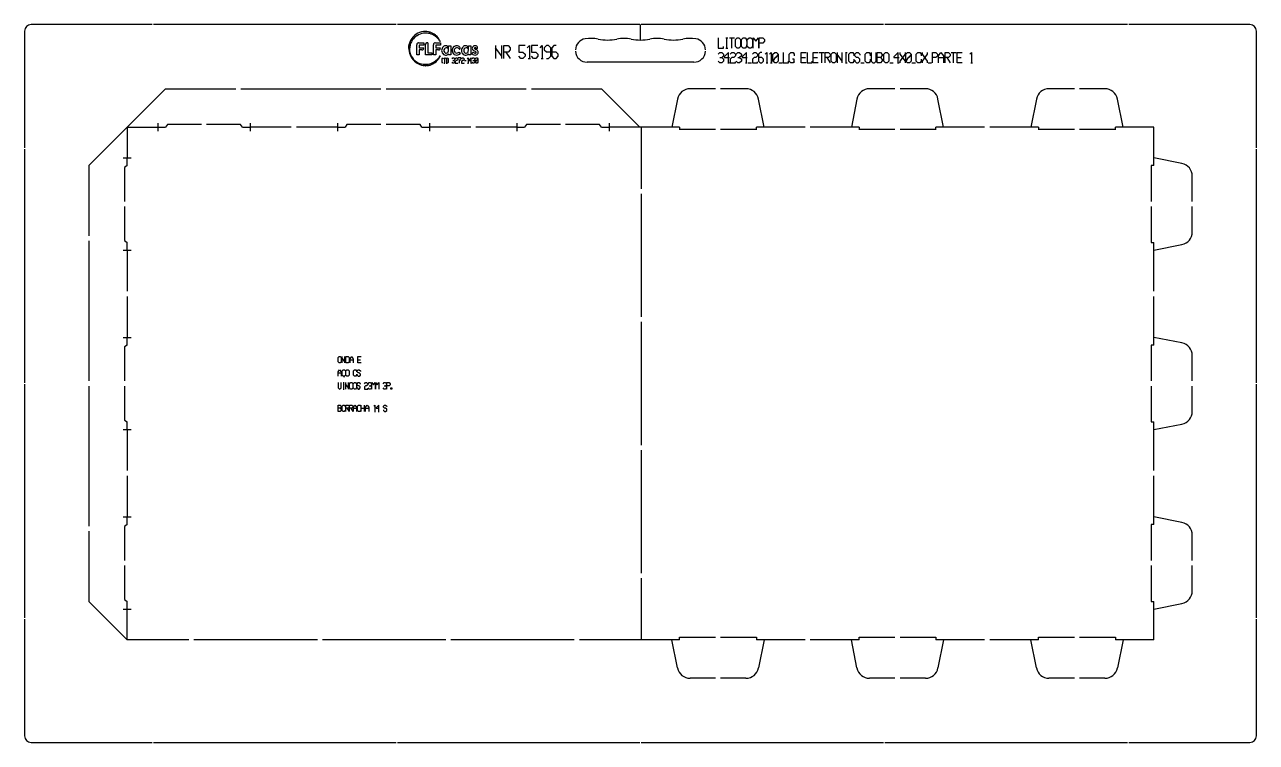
# Model space of a CAD drawing. Extents: x 0 to 2355, y 0 to 2140.
# Drawn here: x 1394 to 2355, y 1580 to 2140 of the extents above; entities that cross this region are included whole.
import ezdxf

# ---------------------------------------------------------------- set-up
doc = ezdxf.new("R2010")
doc.units = 0
doc.layers.add('FACA_PONTES', color=4, linetype='CONTINUOUS')

msp = doc.modelspace()

# ---------------------------------------------------------------- linework, layer by layer
at = {"layer": 'faca_Pontes', "color": 16, "linetype": 'CONTINUOUS', "true_color": 0x800000}
for p, q in [((1393.71, 2134.67), (1393.71, 2043.5)), ((1493.31, 2139.67), (1398.71, 2139.67)), ((1683.51, 2139.67), (1494.31, 2139.67)), ((1873.71, 2139.67), (1684.51, 2139.67)), ((2063.91, 2139.67), (1874.71, 2139.67)), ((2254.11, 2139.67), (2064.91, 2139.67)), ((2349.71, 2139.67), (2255.11, 2139.67)), ((2354.71, 2043.5), (2354.71, 2134.67)), ((1915.83, 2110.36), (1832.59, 2110.36)), ((1393.71, 2042.5), (1393.71, 1860.17)), ((2354.71, 1860.17), (2354.71, 2042.5)), ((1393.71, 1859.17), (1393.71, 1676.83)), ((2354.71, 1676.83), (2354.71, 1859.17)), ((1393.71, 1675.83), (1393.71, 1584.67)), ((2354.71, 1584.67), (2354.71, 1675.83)), ((1398.71, 1579.67), (1493.31, 1579.67)), ((1494.31, 1579.67), (1683.51, 1579.67)), ((1684.51, 1579.67), (1873.71, 1579.67)), ((1874.71, 1579.67), (2063.91, 1579.67)), ((2064.91, 1579.67), (2254.11, 1579.67)), ((2255.11, 1579.67), (2349.71, 1579.67))]:
    msp.add_line(p, q, dxfattribs=at)
at = {"layer": 'faca_Pontes', "color": 8, "linetype": 'CONTINUOUS', "true_color": 0x7f7f7f}
msp.add_line((1874.21, 2127.67), (1874.21, 2139.67), dxfattribs=at)
at = {"layer": 'faca_Pontes', "color": 4, "linetype": 'CONTINUOUS', "true_color": 0x00ffff}
for p, q in [((1693.64, 2124.03), (1693.71, 2124.31)), ((1699.62, 2116.03), (1699.62, 2123.9)), ((1701.11, 2125.49), (1705.06, 2125.49)), ((1705.06, 2125.49), (1705.06, 2123.72)), ((1706.4, 2116.03), (1706.4, 2124.07)), ((1708.18, 2125.49), (1708.18, 2117.75)), ((1712.64, 2116.03), (1712.64, 2123.9)), ((1714.14, 2125.49), (1718.08, 2125.49)), ((1717.88, 2126.41), (1717.48, 2127.06)), ((1717.69, 2127.18), (1718, 2126.47)), ((1718, 2126.47), (1717.88, 2126.41)), ((1718.08, 2125.49), (1718.08, 2123.72)), ((1934.89, 2129.34), (1934.89, 2121.34)), ((1940.89, 2129.34), (1942.23, 2129.34)), ((1941.56, 2121.34), (1941.56, 2129.34)), ((1943.56, 2129.34), (1947.55, 2129.34)), ((1945.56, 2121.34), (1945.56, 2129.34)), ((1948.22, 2128), (1949.56, 2129.34)), ((1948.22, 2122.67), (1948.22, 2128)), ((1949.56, 2129.34), (1950.89, 2129.34)), ((1950.89, 2129.34), (1952.22, 2128)), ((1952.22, 2128), (1952.22, 2122.67)), ((1952.89, 2128), (1954.23, 2129.34)), ((1952.89, 2122.67), (1952.89, 2128)), ((1954.23, 2129.34), (1955.96, 2129.34)), ((1955.96, 2129.34), (1956.89, 2128)), ((1956.89, 2128), (1956.89, 2126.68)), ((1956.89, 2124), (1956.89, 2122.67)), ((1957.56, 2128), (1958.89, 2129.34)), ((1957.56, 2122.67), (1957.56, 2128)), ((1958.89, 2129.34), (1960.23, 2129.34)), ((1960.23, 2129.34), (1961.56, 2128)), ((1961.56, 2128), (1961.56, 2122.67)), ((1962.23, 2121.34), (1962.23, 2129.34)), ((1962.23, 2129.34), (1964.22, 2126.67)), ((1964.22, 2126.67), (1966.22, 2129.34)), ((1966.22, 2129.34), (1966.22, 2121.34)), ((1966.89, 2129.34), (1969.56, 2129.34)), ((1966.89, 2121.34), (1966.89, 2129.34)), ((1969.56, 2125.33), (1966.89, 2125.33)), ((1969.56, 2129.34), (1970.89, 2128)), ((1970.89, 2126.67), (1969.56, 2125.33)), ((1970.89, 2128), (1970.89, 2126.67)), ((1693.38, 2121.04), (1693.39, 2121.85)), ((1693.39, 2121.85), (1693.4, 2122.25)), ((1693.4, 2122.25), (1693.54, 2123.5)), ((1694.14, 2121.81), (1694.06, 2121.01)), ((1694.17, 2122.21), (1694.14, 2121.81)), ((1694.24, 2122.59), (1694.17, 2122.21)), ((1694.39, 2123.33), (1694.24, 2122.59)), ((1701.4, 2116.03), (1699.62, 2116.03)), ((1705.06, 2123.72), (1701.4, 2123.72)), ((1701.4, 2123.72), (1701.4, 2121.63)), ((1701.4, 2121.63), (1705.06, 2121.63)), ((1703.56, 2119.9), (1701.4, 2119.9)), ((1701.4, 2119.9), (1701.4, 2116.03)), ((1711.42, 2116.03), (1706.4, 2116.03)), ((1708.18, 2117.75), (1711.42, 2117.75)), ((1711.42, 2117.75), (1711.42, 2116.03)), ((1714.42, 2116.03), (1712.64, 2116.03)), ((1718.08, 2123.72), (1714.42, 2123.72)), ((1714.42, 2123.72), (1714.42, 2121.63)), ((1714.42, 2121.63), (1718.08, 2121.63)), ((1716.58, 2119.9), (1714.42, 2119.9)), ((1714.42, 2119.9), (1714.42, 2116.03)), ((1717.38, 2114.65), (1717.8, 2115.29)), ((1717.91, 2115.23), (1717.6, 2114.53)), ((1717.8, 2115.29), (1717.91, 2115.23)), ((1724.51, 2123.03), (1726.27, 2123.03)), ((1724.51, 2120.15), (1724.51, 2123.03)), ((1724.51, 2116.03), (1724.51, 2116.8)), ((1726.27, 2116.03), (1724.51, 2116.03)), ((1726.27, 2123.03), (1726.27, 2116.03)), ((1732.55, 2118.3), (1733.83, 2117.37)), ((1739.99, 2123.03), (1741.74, 2123.03)), ((1739.99, 2120.15), (1739.99, 2123.03)), ((1739.99, 2116.03), (1739.99, 2116.8)), ((1741.74, 2116.03), (1739.99, 2116.03)), ((1741.74, 2123.03), (1741.74, 2116.03)), ((1742.69, 2117.1), (1743.77, 2118.26)), ((1761.02, 2123.32), (1761.02, 2113.32)), ((1766.01, 2114.99), (1761.02, 2121.65)), ((1766.01, 2113.32), (1766.01, 2123.32)), ((1767.52, 2123.32), (1770.85, 2123.32)), ((1767.52, 2113.32), (1767.52, 2123.32)), ((1770.85, 2118.31), (1767.52, 2118.31)), ((1769.18, 2118.31), (1772.51, 2113.32)), ((1770.85, 2123.32), (1772.51, 2121.65)), ((1772.51, 2119.98), (1770.85, 2118.31)), ((1772.51, 2121.65), (1772.51, 2119.98)), ((1784.18, 2123.32), (1779.18, 2123.32)), ((1779.18, 2123.32), (1779.18, 2118.31)), ((1779.18, 2118.31), (1782.52, 2118.31)), ((1780.85, 2113.32), (1779.18, 2114.99)), ((1782.52, 2118.31), (1784.18, 2116.65)), ((1784.18, 2114.99), (1782.52, 2113.32)), ((1784.18, 2116.65), (1784.18, 2114.99)), ((1785.85, 2121.65), (1787.52, 2123.32)), ((1787.52, 2123.32), (1787.52, 2113.32)), ((1794.18, 2123.32), (1789.18, 2123.32)), ((1789.18, 2123.32), (1789.18, 2118.31)), ((1789.18, 2118.31), (1792.52, 2118.31)), ((1790.85, 2113.32), (1789.18, 2114.99)), ((1792.52, 2118.31), (1794.18, 2116.65)), ((1794.18, 2114.99), (1792.52, 2113.32)), ((1794.18, 2116.65), (1794.18, 2114.99)), ((1795.85, 2121.65), (1797.52, 2123.32)), ((1797.52, 2123.32), (1797.52, 2113.32)), ((1800.84, 2123.32), (1799.18, 2121.65)), ((1799.18, 2121.65), (1799.18, 2119.98)), ((1799.18, 2119.98), (1800.84, 2118.32)), ((1802.51, 2123.32), (1800.84, 2123.32)), ((1800.84, 2118.32), (1804.18, 2118.32)), ((1804.18, 2121.65), (1802.51, 2123.32)), ((1802.51, 2113.32), (1804.18, 2114.99)), ((1804.18, 2114.99), (1804.18, 2121.65)), ((1806.69, 2123.32), (1805.02, 2121.65)), ((1805.02, 2121.65), (1805.02, 2114.99)), ((1808.35, 2118.31), (1805.02, 2118.31)), ((1805.02, 2114.99), (1806.69, 2113.32)), ((1808.35, 2123.32), (1806.69, 2123.32)), ((1810.01, 2116.65), (1808.35, 2118.31)), ((1808.35, 2113.32), (1810.01, 2114.99)), ((1810.01, 2114.99), (1810.01, 2116.65)), ((1934.89, 2121.34), (1938.89, 2121.34)), ((1934.89, 2116.62), (1936.23, 2117.95)), ((1936.23, 2117.95), (1937.56, 2117.95)), ((1937.56, 2117.95), (1938.89, 2116.62)), ((1938.89, 2115.28), (1937.56, 2113.95)), ((1938.89, 2121.34), (1938.89, 2122.67)), ((1938.89, 2116.62), (1938.89, 2115.28)), ((1942.89, 2117.95), (1939.56, 2114.62)), ((1939.56, 2114.62), (1939.56, 2113.95)), ((1940.89, 2121.34), (1942.23, 2121.34)), ((1942.89, 2109.95), (1942.89, 2117.95)), ((1944.23, 2116.62), (1945.56, 2117.95)), ((1945.56, 2117.95), (1946.9, 2117.95)), ((1946.9, 2117.95), (1948.22, 2116.62)), ((1948.22, 2115.28), (1946.9, 2113.95)), ((1949.56, 2121.34), (1948.22, 2122.67)), ((1948.22, 2116.62), (1948.22, 2115.28)), ((1948.89, 2116.62), (1950.23, 2117.95)), ((1950.89, 2121.34), (1949.56, 2121.34)), ((1950.23, 2117.95), (1951.56, 2117.95)), ((1952.22, 2122.67), (1950.89, 2121.34)), ((1951.56, 2117.95), (1952.89, 2116.62)), ((1952.89, 2115.28), (1951.56, 2113.95)), ((1954.23, 2121.34), (1952.89, 2122.67)), ((1952.89, 2116.62), (1952.89, 2115.28)), ((1956.89, 2117.95), (1953.56, 2114.62)), ((1953.56, 2114.62), (1953.56, 2113.95)), ((1955.96, 2121.34), (1954.23, 2121.34)), ((1956.89, 2122.67), (1955.96, 2121.34)), ((1956.89, 2109.95), (1956.89, 2117.95)), ((1958.89, 2121.34), (1957.56, 2122.67)), ((1960.23, 2121.34), (1958.89, 2121.34)), ((1961.56, 2122.67), (1960.23, 2121.34)), ((1961.56, 2116.62), (1962.9, 2117.95)), ((1962.9, 2117.95), (1964.23, 2117.95)), ((1964.23, 2117.95), (1965.56, 2116.62)), ((1965.56, 2115.28), (1964.23, 2113.95)), ((1965.56, 2116.62), (1965.56, 2115.28)), ((1967.56, 2117.95), (1966.23, 2116.62)), ((1966.23, 2116.62), (1966.23, 2111.29)), ((1968.9, 2117.95), (1967.56, 2117.95)), ((1971.56, 2116.62), (1972.89, 2117.95)), ((1972.89, 2117.95), (1972.89, 2109.95)), ((1974.89, 2116.62), (1976.23, 2117.95)), ((1976.23, 2117.95), (1976.23, 2109.95)), ((1977.56, 2116.62), (1978.9, 2117.95)), ((1977.56, 2111.29), (1977.56, 2116.62)), ((1978.9, 2117.95), (1980.23, 2117.95)), ((1981.56, 2116.62), (1979.89, 2113.95)), ((1980.23, 2117.95), (1981.56, 2116.62)), ((1981.56, 2116.62), (1981.56, 2111.29)), ((1985.56, 2117.95), (1985.56, 2109.95)), ((1990.23, 2116.62), (1991.56, 2117.95)), ((1990.23, 2111.29), (1990.23, 2116.62)), ((1991.56, 2117.95), (1993.29, 2117.95)), ((1993.29, 2117.95), (1994.23, 2116.62)), ((1994.23, 2116.62), (1994.23, 2115.3)), ((1999.56, 2117.95), (2003.56, 2117.95)), ((1999.56, 2109.95), (1999.56, 2117.95)), ((2004.23, 2117.95), (2004.23, 2109.95)), ((2008.9, 2117.95), (2012.89, 2117.95)), ((2008.9, 2109.95), (2008.9, 2117.95)), ((2013.56, 2117.95), (2017.56, 2117.95)), ((2015.56, 2109.95), (2015.56, 2117.95)), ((2018.23, 2117.95), (2020.9, 2117.95)), ((2018.23, 2109.95), (2018.23, 2117.95)), ((2020.9, 2117.95), (2022.23, 2116.62)), ((2022.23, 2115.28), (2020.9, 2113.95)), ((2022.23, 2116.62), (2022.23, 2115.28)), ((2022.9, 2116.62), (2024.23, 2117.95)), ((2022.9, 2111.29), (2022.9, 2116.62)), ((2024.23, 2117.95), (2025.57, 2117.95)), ((2025.57, 2117.95), (2026.9, 2116.62)), ((2026.9, 2116.62), (2026.9, 2111.29)), ((2027.57, 2117.95), (2027.57, 2109.95)), ((2031.56, 2111.29), (2027.57, 2116.62)), ((2031.56, 2109.95), (2031.56, 2117.95)), ((2034.1, 2117.95), (2035.44, 2117.95)), ((2034.77, 2109.95), (2034.77, 2117.95)), ((2036.76, 2116.62), (2038.1, 2117.95)), ((2036.76, 2111.29), (2036.76, 2116.62)), ((2038.1, 2117.95), (2039.83, 2117.95)), ((2039.83, 2117.95), (2040.76, 2116.62)), ((2040.76, 2116.62), (2040.76, 2115.3)), ((2041.43, 2116.62), (2042.77, 2117.95)), ((2041.43, 2115.28), (2041.43, 2116.62)), ((2042.77, 2113.95), (2041.43, 2115.28)), ((2042.77, 2117.95), (2044.1, 2117.95)), ((2044.1, 2117.95), (2045.43, 2116.62)), ((2045.43, 2116.62), (2045.43, 2115.95)), ((2049.43, 2116.62), (2050.77, 2117.95)), ((2049.43, 2111.29), (2049.43, 2116.62)), ((2050.77, 2117.95), (2052.5, 2117.95)), ((2052.5, 2117.95), (2053.43, 2116.62)), ((2053.43, 2116.62), (2053.43, 2115.3)), ((2054.1, 2117.95), (2054.1, 2111.29)), ((2058.1, 2111.29), (2058.1, 2117.95)), ((2058.77, 2109.95), (2058.77, 2117.95)), ((2058.77, 2117.95), (2061.43, 2117.95)), ((2061.43, 2117.95), (2062.76, 2116.35)), ((2062.76, 2115.55), (2061.43, 2113.95)), ((2062.76, 2116.35), (2062.76, 2115.55)), ((2063.97, 2116.62), (2065.3, 2117.95)), ((2063.97, 2111.29), (2063.97, 2116.62)), ((2065.3, 2117.95), (2066.64, 2117.95)), ((2066.64, 2117.95), (2067.96, 2116.62)), ((2067.96, 2116.62), (2067.96, 2111.29)), ((2075.3, 2117.95), (2071.97, 2114.62)), ((2071.97, 2114.62), (2071.97, 2113.95)), ((2075.3, 2109.95), (2075.3, 2117.95)), ((2076.63, 2117.95), (2076.63, 2116.62)), ((2076.63, 2116.62), (2080.63, 2111.29)), ((2080.63, 2116.62), (2076.63, 2111.29)), ((2080.63, 2117.95), (2080.63, 2116.62)), ((2081.3, 2116.62), (2082.64, 2117.95)), ((2081.3, 2111.29), (2081.3, 2116.62)), ((2082.64, 2117.95), (2083.97, 2117.95)), ((2085.3, 2116.62), (2083.63, 2113.95)), ((2083.97, 2117.95), (2085.3, 2116.62)), ((2085.3, 2116.62), (2085.3, 2111.29)), ((2089.3, 2116.62), (2090.64, 2117.95)), ((2089.3, 2111.29), (2089.3, 2116.62)), ((2090.64, 2117.95), (2092.37, 2117.95)), ((2092.37, 2117.95), (2093.3, 2116.62)), ((2093.3, 2116.62), (2093.3, 2115.3)), ((2093.97, 2117.95), (2093.97, 2116.62)), ((2093.97, 2116.62), (2097.97, 2111.29)), ((2097.97, 2116.62), (2093.97, 2111.29)), ((2097.97, 2117.95), (2097.97, 2116.62)), ((2101.97, 2117.95), (2104.64, 2117.95)), ((2101.97, 2109.95), (2101.97, 2117.95)), ((2104.64, 2117.95), (2105.97, 2116.62)), ((2105.97, 2115.28), (2104.64, 2113.95)), ((2105.97, 2116.62), (2105.97, 2115.28)), ((2106.64, 2115.28), (2108.63, 2117.95)), ((2106.64, 2109.95), (2106.64, 2115.28)), ((2108.63, 2117.95), (2110.63, 2115.28)), ((2110.63, 2115.28), (2110.63, 2109.95)), ((2111.84, 2117.95), (2114.51, 2117.95)), ((2111.84, 2109.95), (2111.84, 2117.95)), ((2114.51, 2117.95), (2115.83, 2116.62)), ((2115.83, 2115.28), (2114.51, 2113.95)), ((2115.83, 2116.62), (2115.83, 2115.28)), ((2116.5, 2117.95), (2120.5, 2117.95)), ((2118.5, 2109.95), (2118.5, 2117.95)), ((2121.17, 2117.95), (2125.17, 2117.95)), ((2121.17, 2109.95), (2121.17, 2117.95)), ((2131.17, 2116.62), (2132.5, 2117.95)), ((2132.5, 2117.95), (2132.5, 2109.95)), ((1705.76, 2108.79), (1706.09, 2108.77)), ((1706.37, 2107.65), (1706.04, 2107.66)), ((1706.09, 2108.77), (1706.43, 2108.76)), ((1706.6, 2108.76), (1706.72, 2108.77)), ((1706.72, 2108.77), (1707.34, 2108.79)), ((1707.42, 2107.68), (1706.74, 2107.65)), ((1719.85, 2113.74), (1719.15, 2113.04)), ((1719.15, 2113.04), (1719.15, 2110.26)), ((1719.15, 2110.26), (1719.85, 2109.56)), ((1720.54, 2113.04), (1721.24, 2113.74)), ((1720.89, 2109.56), (1721.59, 2109.56)), ((1721.24, 2113.74), (1721.24, 2109.56)), ((1722.28, 2113.04), (1722.98, 2113.74)), ((1722.63, 2109.56), (1723.33, 2109.56)), ((1722.98, 2113.74), (1722.98, 2109.56)), ((1724.37, 2113.04), (1723.67, 2113.74)), ((1723.67, 2109.56), (1724.37, 2110.26)), ((1724.37, 2110.26), (1724.37, 2113.04)), ((1727.15, 2113.04), (1727.85, 2113.74)), ((1727.85, 2109.56), (1727.15, 2110.26)), ((1727.85, 2113.74), (1728.55, 2113.74)), ((1727.85, 2111.65), (1728.55, 2111.65)), ((1728.55, 2109.56), (1727.85, 2109.56)), ((1728.55, 2113.74), (1729.24, 2113.04)), ((1729.24, 2112.35), (1728.55, 2111.65)), ((1728.55, 2111.65), (1729.24, 2110.96)), ((1729.24, 2110.26), (1728.55, 2109.56)), ((1729.24, 2113.04), (1729.24, 2112.35)), ((1729.24, 2110.96), (1729.24, 2110.26)), ((1729.59, 2113.04), (1730.29, 2113.74)), ((1730.29, 2111.65), (1729.59, 2110.96)), ((1729.59, 2110.96), (1729.59, 2109.56)), ((1729.59, 2109.56), (1731.68, 2109.56)), ((1730.29, 2113.74), (1730.98, 2113.74)), ((1730.98, 2111.65), (1730.29, 2111.65)), ((1730.98, 2113.74), (1731.68, 2113.04)), ((1731.68, 2112.35), (1730.98, 2111.65)), ((1731.68, 2113.04), (1731.68, 2112.35)), ((1731.68, 2109.56), (1731.68, 2109.91)), ((1734.11, 2113.74), (1732.03, 2113.74)), ((1732.03, 2113.74), (1732.03, 2113.39)), ((1732.37, 2112), (1733.77, 2112)), ((1734.11, 2113.04), (1732.72, 2111.65)), ((1732.72, 2111.65), (1732.72, 2109.56)), ((1734.11, 2113.74), (1734.11, 2113.04)), ((1734.46, 2113.04), (1735.16, 2113.74)), ((1735.16, 2111.65), (1734.46, 2110.96)), ((1734.46, 2110.96), (1734.46, 2109.56)), ((1734.46, 2109.56), (1736.55, 2109.56)), ((1735.16, 2113.74), (1735.86, 2113.74)), ((1735.86, 2111.65), (1735.16, 2111.65)), ((1735.86, 2113.74), (1736.55, 2113.04)), ((1736.55, 2112.35), (1735.86, 2111.65)), ((1736.55, 2113.04), (1736.55, 2112.35)), ((1736.55, 2109.56), (1736.55, 2109.91)), ((1736.9, 2111.65), (1738.29, 2111.65)), ((1738.99, 2113.04), (1739.68, 2113.74)), ((1739.34, 2109.56), (1740.03, 2109.56)), ((1739.68, 2113.74), (1739.68, 2109.56)), ((1742.12, 2113.74), (1740.38, 2112)), ((1740.38, 2112), (1740.38, 2111.65)), ((1740.38, 2111.65), (1742.47, 2111.65)), ((1741.77, 2109.56), (1742.47, 2109.56)), ((1742.12, 2109.56), (1742.12, 2113.74)), ((1742.82, 2113.04), (1743.51, 2113.74)), ((1743.51, 2109.56), (1742.82, 2110.26)), ((1743.51, 2113.74), (1744.21, 2113.74)), ((1743.51, 2111.65), (1744.21, 2111.65)), ((1744.21, 2109.56), (1743.51, 2109.56)), ((1744.21, 2113.74), (1744.9, 2113.04)), ((1744.9, 2112.35), (1744.21, 2111.65)), ((1744.21, 2111.65), (1744.9, 2110.96)), ((1744.9, 2110.26), (1744.21, 2109.56)), ((1744.9, 2113.04), (1744.9, 2112.35)), ((1744.9, 2110.96), (1744.9, 2110.26)), ((1745.25, 2113.04), (1745.95, 2113.74)), ((1745.25, 2110.26), (1745.25, 2113.04)), ((1746.12, 2111.65), (1745.25, 2110.26)), ((1745.95, 2109.56), (1745.25, 2110.26)), ((1745.95, 2113.74), (1746.65, 2113.74)), ((1746.65, 2109.56), (1745.95, 2109.56)), ((1746.47, 2111.65), (1746.12, 2111.65)), ((1747.34, 2113.04), (1746.47, 2111.65)), ((1746.65, 2113.74), (1747.34, 2113.04)), ((1747.34, 2110.26), (1746.65, 2109.56)), ((1747.34, 2113.04), (1747.34, 2110.26)), ((1782.52, 2113.32), (1780.85, 2113.32)), ((1786.69, 2113.32), (1788.35, 2113.32)), ((1792.52, 2113.32), (1790.85, 2113.32)), ((1796.69, 2113.32), (1798.35, 2113.32)), ((1800.84, 2113.32), (1802.51, 2113.32)), ((1806.69, 2113.32), (1808.35, 2113.32)), ((1936.23, 2109.95), (1934.89, 2111.29)), ((1936.23, 2113.95), (1937.56, 2113.95)), ((1937.56, 2109.95), (1936.23, 2109.95)), ((1937.56, 2113.95), (1938.89, 2112.62)), ((1938.89, 2111.29), (1937.56, 2109.95)), ((1938.89, 2112.62), (1938.89, 2111.29)), ((1939.56, 2113.95), (1943.56, 2113.95)), ((1942.23, 2109.95), (1943.56, 2109.95)), ((1945.56, 2113.95), (1944.23, 2112.62)), ((1944.23, 2112.62), (1944.23, 2109.95)), ((1944.23, 2109.95), (1948.22, 2109.95)), ((1946.9, 2113.95), (1945.56, 2113.95)), ((1948.22, 2109.95), (1948.22, 2110.62)), ((1950.23, 2109.95), (1948.89, 2111.29)), ((1950.23, 2113.95), (1951.56, 2113.95)), ((1951.56, 2109.95), (1950.23, 2109.95)), ((1951.56, 2113.95), (1952.89, 2112.62)), ((1952.89, 2111.29), (1951.56, 2109.95)), ((1952.89, 2112.62), (1952.89, 2111.29)), ((1953.56, 2113.95), (1957.56, 2113.95)), ((1956.23, 2109.95), (1957.56, 2109.95)), ((1958.23, 2109.95), (1960.9, 2109.95)), ((1962.9, 2113.95), (1961.56, 2112.62)), ((1961.56, 2112.62), (1961.56, 2109.95)), ((1961.56, 2109.95), (1965.56, 2109.95)), ((1964.23, 2113.95), (1962.9, 2113.95)), ((1965.56, 2109.95), (1965.56, 2110.62)), ((1968.9, 2113.95), (1966.23, 2113.95)), ((1966.23, 2111.29), (1967.56, 2109.95)), ((1967.56, 2109.95), (1968.9, 2109.95)), ((1970.23, 2112.62), (1968.9, 2113.95)), ((1968.9, 2109.95), (1970.23, 2111.29)), ((1970.23, 2111.29), (1970.23, 2112.62)), ((1972.23, 2109.95), (1973.56, 2109.95)), ((1975.56, 2109.95), (1976.9, 2109.95)), ((1979.23, 2113.95), (1977.56, 2111.29)), ((1978.9, 2109.95), (1977.56, 2111.29)), ((1980.23, 2109.95), (1978.9, 2109.95)), ((1979.89, 2113.95), (1979.23, 2113.95)), ((1981.56, 2111.29), (1980.23, 2109.95)), ((1982.23, 2109.95), (1984.9, 2109.95)), ((1985.56, 2109.95), (1989.56, 2109.95)), ((1989.56, 2109.95), (1989.56, 2111.29)), ((1991.56, 2109.95), (1990.23, 2111.29)), ((1993.29, 2109.95), (1991.56, 2109.95)), ((1994.23, 2112.62), (1992.9, 2112.62)), ((1994.23, 2111.1), (1993.29, 2109.95)), ((1994.23, 2109.95), (1994.23, 2112.62)), ((1999.56, 2113.95), (2002.9, 2113.95)), ((2003.56, 2109.95), (1999.56, 2109.95)), ((2004.23, 2109.95), (2008.23, 2109.95)), ((2008.23, 2109.95), (2008.23, 2111.29)), ((2008.9, 2113.95), (2012.23, 2113.95)), ((2012.89, 2109.95), (2008.9, 2109.95)), ((2020.9, 2113.95), (2018.23, 2113.95)), ((2019.57, 2113.95), (2022.23, 2109.95)), ((2024.23, 2109.95), (2022.9, 2111.29)), ((2025.57, 2109.95), (2024.23, 2109.95)), ((2026.9, 2111.29), (2025.57, 2109.95)), ((2034.1, 2109.95), (2035.44, 2109.95)), ((2038.1, 2109.95), (2036.76, 2111.29)), ((2039.83, 2109.95), (2038.1, 2109.95)), ((2040.76, 2111.29), (2039.83, 2109.95)), ((2040.76, 2112.62), (2040.76, 2111.29)), ((2041.43, 2111.95), (2041.43, 2111.29)), ((2041.43, 2111.29), (2042.77, 2109.95)), ((2044.1, 2113.95), (2042.77, 2113.95)), ((2042.77, 2109.95), (2044.1, 2109.95)), ((2045.43, 2112.62), (2044.1, 2113.95)), ((2044.1, 2109.95), (2045.43, 2111.29)), ((2045.43, 2111.29), (2045.43, 2112.62)), ((2046.1, 2109.95), (2048.77, 2109.95)), ((2050.77, 2109.95), (2049.43, 2111.29)), ((2052.5, 2109.95), (2050.77, 2109.95)), ((2053.43, 2111.29), (2052.5, 2109.95)), ((2053.43, 2112.62), (2053.43, 2111.29)), ((2054.1, 2111.29), (2055.43, 2109.95)), ((2055.43, 2109.95), (2056.77, 2109.95)), ((2056.77, 2109.95), (2058.1, 2111.29)), ((2061.43, 2113.95), (2058.77, 2113.95)), ((2061.43, 2109.95), (2058.77, 2109.95)), ((2061.43, 2113.95), (2062.76, 2112.36)), ((2062.76, 2111.55), (2061.43, 2109.95)), ((2062.76, 2112.36), (2062.76, 2111.55)), ((2065.3, 2109.95), (2063.97, 2111.29)), ((2066.64, 2109.95), (2065.3, 2109.95)), ((2067.96, 2111.29), (2066.64, 2109.95)), ((2068.63, 2109.95), (2071.3, 2109.95)), ((2071.97, 2113.95), (2075.96, 2113.95)), ((2074.64, 2109.95), (2075.96, 2109.95)), ((2076.63, 2111.29), (2076.63, 2109.95)), ((2080.63, 2111.29), (2080.63, 2109.95)), ((2082.97, 2113.95), (2081.3, 2111.29)), ((2082.64, 2109.95), (2081.3, 2111.29)), ((2083.97, 2109.95), (2082.64, 2109.95)), ((2083.63, 2113.95), (2082.97, 2113.95)), ((2085.3, 2111.29), (2083.97, 2109.95)), ((2085.97, 2109.95), (2088.64, 2109.95)), ((2090.64, 2109.95), (2089.3, 2111.29)), ((2092.37, 2109.95), (2090.64, 2109.95)), ((2093.3, 2111.29), (2092.37, 2109.95)), ((2093.3, 2112.62), (2093.3, 2111.29)), ((2093.97, 2111.29), (2093.97, 2109.95)), ((2097.97, 2111.29), (2097.97, 2109.95)), ((2098.64, 2109.95), (2101.3, 2109.95)), ((2104.64, 2113.95), (2101.97, 2113.95)), ((2106.64, 2113.95), (2110.63, 2113.95)), ((2114.51, 2113.95), (2111.84, 2113.95)), ((2113.17, 2113.95), (2115.83, 2109.95)), ((2121.17, 2113.95), (2124.5, 2113.95)), ((2125.17, 2109.95), (2121.17, 2109.95)), ((2131.84, 2109.95), (2133.17, 2109.95)), ((1497.71, 2062.67), (1497.71, 2056.67)), ((1569.71, 2062.67), (1569.71, 2056.67)), ((1637.71, 2062.67), (1637.71, 2056.67)), ((1709.71, 2062.67), (1709.71, 2056.67)), ((1777.71, 2062.67), (1777.71, 2056.67)), ((1849.71, 2062.67), (1849.71, 2056.67)), ((1470.71, 2035.67), (1476.71, 2035.67)), ((1470.71, 1963.67), (1476.71, 1963.67)), ((1470.71, 1895.67), (1476.71, 1895.67)), ((1638.21, 1879.85), (1639.04, 1880.68)), ((1638.21, 1876.52), (1638.21, 1879.85)), ((1639.04, 1875.68), (1638.21, 1876.52)), ((1639.04, 1880.68), (1639.88, 1880.68)), ((1639.88, 1875.68), (1639.04, 1875.68)), ((1639.88, 1880.68), (1640.71, 1879.85)), ((1640.71, 1876.52), (1639.88, 1875.68)), ((1640.71, 1879.85), (1640.71, 1876.52)), ((1641.13, 1880.68), (1641.13, 1875.68)), ((1643.63, 1876.52), (1641.13, 1879.85)), ((1643.63, 1875.68), (1643.63, 1880.68)), ((1644.38, 1875.68), (1644.38, 1880.68)), ((1644.38, 1880.68), (1646.05, 1880.68)), ((1646.05, 1875.68), (1644.38, 1875.68)), ((1646.05, 1880.68), (1646.88, 1879.85)), ((1646.88, 1876.52), (1646.05, 1875.68)), ((1646.88, 1879.85), (1646.88, 1876.52)), ((1647.63, 1879.01), (1648.88, 1880.68)), ((1647.63, 1875.68), (1647.63, 1879.01)), ((1647.63, 1878.18), (1650.13, 1878.18)), ((1648.88, 1880.68), (1650.13, 1879.01)), ((1650.13, 1879.01), (1650.13, 1875.68)), ((1653.8, 1880.68), (1656.29, 1880.68)), ((1653.8, 1875.68), (1653.8, 1880.68)), ((1653.8, 1878.18), (1655.88, 1878.18)), ((1656.29, 1875.68), (1653.8, 1875.68)), ((1638.21, 1868.74), (1639.46, 1870.41)), ((1638.21, 1865.41), (1638.21, 1868.74)), ((1638.21, 1867.91), (1640.71, 1867.91)), ((1639.46, 1870.41), (1640.71, 1868.74)), ((1640.71, 1868.74), (1640.71, 1865.41)), ((1641.46, 1869.57), (1642.29, 1870.41)), ((1641.46, 1866.24), (1641.46, 1869.57)), ((1642.29, 1865.41), (1641.46, 1866.24)), ((1642.29, 1870.41), (1643.38, 1870.41)), ((1643.38, 1865.41), (1642.29, 1865.41)), ((1642.71, 1865.41), (1642.71, 1864.99)), ((1642.71, 1864.99), (1643.13, 1864.78)), ((1643.13, 1864.78), (1642.71, 1864.57)), ((1643.38, 1870.41), (1643.96, 1869.57)), ((1643.96, 1866.24), (1643.38, 1865.41)), ((1643.96, 1869.57), (1643.96, 1868.75)), ((1643.96, 1867.08), (1643.96, 1866.24)), ((1644.38, 1869.57), (1645.21, 1870.41)), ((1644.38, 1866.24), (1644.38, 1869.57)), ((1645.21, 1865.41), (1644.38, 1866.24)), ((1645.21, 1870.41), (1646.05, 1870.41)), ((1646.05, 1865.41), (1645.21, 1865.41)), ((1646.05, 1870.41), (1646.88, 1869.57)), ((1646.88, 1866.24), (1646.05, 1865.41)), ((1646.88, 1869.57), (1646.88, 1866.24)), ((1650.21, 1869.57), (1651.05, 1870.41)), ((1650.21, 1866.24), (1650.21, 1869.57)), ((1651.05, 1865.41), (1650.21, 1866.24)), ((1651.05, 1870.41), (1652.13, 1870.41)), ((1652.13, 1865.41), (1651.05, 1865.41)), ((1652.13, 1870.41), (1652.71, 1869.57)), ((1652.71, 1866.24), (1652.13, 1865.41)), ((1652.71, 1869.57), (1652.71, 1868.75)), ((1652.71, 1867.08), (1652.71, 1866.24)), ((1653.13, 1869.57), (1653.96, 1870.41)), ((1653.13, 1868.74), (1653.13, 1869.57)), ((1653.96, 1867.91), (1653.13, 1868.74)), ((1653.13, 1866.66), (1653.13, 1866.24)), ((1653.13, 1866.24), (1653.96, 1865.41)), ((1653.96, 1870.41), (1654.8, 1870.41)), ((1654.8, 1867.91), (1653.96, 1867.91)), ((1653.96, 1865.41), (1654.8, 1865.41)), ((1654.8, 1870.41), (1655.63, 1869.57)), ((1655.63, 1867.08), (1654.8, 1867.91)), ((1654.8, 1865.41), (1655.63, 1866.24)), ((1655.63, 1869.57), (1655.63, 1869.16)), ((1655.63, 1866.24), (1655.63, 1867.08)), ((1638.21, 1860.35), (1638.21, 1856.18)), ((1638.21, 1856.18), (1639.46, 1855.35)), ((1639.46, 1855.35), (1640.71, 1856.18)), ((1640.71, 1856.18), (1640.71, 1860.35)), ((1642.29, 1860.35), (1643.13, 1860.35)), ((1642.29, 1855.35), (1643.13, 1855.35)), ((1642.71, 1855.35), (1642.71, 1860.35)), ((1643.96, 1860.35), (1643.96, 1855.35)), ((1646.46, 1856.18), (1643.96, 1859.52)), ((1646.46, 1855.35), (1646.46, 1860.35)), ((1647.21, 1859.52), (1648.04, 1860.35)), ((1647.21, 1856.18), (1647.21, 1859.52)), ((1648.04, 1855.35), (1647.21, 1856.18)), ((1648.04, 1860.35), (1649.13, 1860.35)), ((1649.13, 1855.35), (1648.04, 1855.35)), ((1649.13, 1860.35), (1649.71, 1859.52)), ((1649.71, 1856.18), (1649.13, 1855.35)), ((1649.71, 1859.52), (1649.71, 1858.69)), ((1649.71, 1857.02), (1649.71, 1856.18)), ((1650.13, 1859.52), (1650.96, 1860.35)), ((1650.13, 1856.18), (1650.13, 1859.52)), ((1650.96, 1855.35), (1650.13, 1856.18)), ((1650.96, 1860.35), (1651.79, 1860.35)), ((1651.79, 1855.35), (1650.96, 1855.35)), ((1651.79, 1860.35), (1652.62, 1859.52)), ((1652.62, 1856.18), (1651.79, 1855.35)), ((1652.62, 1859.52), (1652.62, 1856.18)), ((1653.04, 1859.52), (1653.88, 1860.35)), ((1653.04, 1858.68), (1653.04, 1859.52)), ((1653.88, 1857.85), (1653.04, 1858.68)), ((1653.04, 1856.6), (1653.04, 1856.18)), ((1653.04, 1856.18), (1653.88, 1855.35)), ((1653.88, 1860.35), (1654.71, 1860.35)), ((1654.71, 1857.85), (1653.88, 1857.85)), ((1653.88, 1855.35), (1654.71, 1855.35)), ((1654.71, 1860.35), (1655.54, 1859.52)), ((1655.54, 1857.02), (1654.71, 1857.85)), ((1654.71, 1855.35), (1655.54, 1856.18)), ((1655.54, 1859.52), (1655.54, 1859.1)), ((1655.54, 1856.18), (1655.54, 1857.02)), ((1658.88, 1859.52), (1659.71, 1860.35)), ((1659.71, 1857.85), (1658.88, 1857.02)), ((1658.88, 1857.02), (1658.88, 1855.35)), ((1658.88, 1855.35), (1661.38, 1855.35)), ((1659.71, 1860.35), (1660.55, 1860.35)), ((1660.55, 1857.85), (1659.71, 1857.85)), ((1660.55, 1860.35), (1661.38, 1859.52)), ((1661.38, 1858.68), (1660.55, 1857.85)), ((1661.38, 1859.52), (1661.38, 1858.68)), ((1661.38, 1855.35), (1661.38, 1855.77)), ((1661.79, 1859.52), (1662.63, 1860.35)), ((1662.63, 1855.35), (1661.79, 1856.18)), ((1662.63, 1860.35), (1663.46, 1860.35)), ((1662.63, 1857.85), (1663.46, 1857.85)), ((1663.46, 1855.35), (1662.63, 1855.35)), ((1663.46, 1860.35), (1664.29, 1859.52)), ((1664.29, 1858.68), (1663.46, 1857.85)), ((1663.46, 1857.85), (1664.29, 1857.02)), ((1664.29, 1856.18), (1663.46, 1855.35)), ((1664.29, 1859.52), (1664.29, 1858.68)), ((1664.29, 1857.02), (1664.29, 1856.18)), ((1664.71, 1855.35), (1664.71, 1860.35)), ((1664.71, 1860.35), (1665.96, 1858.68)), ((1665.96, 1858.68), (1667.21, 1860.35)), ((1667.21, 1860.35), (1667.21, 1855.35)), ((1667.63, 1855.35), (1667.63, 1860.35)), ((1667.63, 1860.35), (1668.88, 1858.68)), ((1668.88, 1858.68), (1670.13, 1860.35)), ((1670.13, 1860.35), (1670.13, 1855.35)), ((1673.46, 1859.52), (1674.3, 1860.35)), ((1674.3, 1855.35), (1673.46, 1856.18)), ((1674.3, 1860.35), (1675.13, 1860.35)), ((1674.3, 1857.85), (1675.13, 1857.85)), ((1675.13, 1855.35), (1674.3, 1855.35)), ((1675.13, 1860.35), (1675.96, 1859.52)), ((1675.96, 1858.68), (1675.13, 1857.85)), ((1675.13, 1857.85), (1675.96, 1857.02)), ((1675.96, 1856.18), (1675.13, 1855.35)), ((1675.96, 1859.52), (1675.96, 1858.68)), ((1675.96, 1857.02), (1675.96, 1856.18)), ((1676.38, 1860.35), (1678.05, 1860.35)), ((1676.38, 1855.35), (1676.38, 1860.35)), ((1678.05, 1857.85), (1676.38, 1857.85)), ((1678.05, 1860.35), (1678.88, 1859.52)), ((1678.88, 1858.68), (1678.05, 1857.85)), ((1678.88, 1859.52), (1678.88, 1858.68)), ((1679.3, 1856.18), (1680.13, 1856.18)), ((1679.3, 1855.35), (1679.3, 1856.18)), ((1680.13, 1855.35), (1679.3, 1855.35)), ((1680.13, 1856.18), (1680.13, 1855.35)), ((1638.21, 1837.87), (1638.21, 1842.87)), ((1638.21, 1842.87), (1639.88, 1842.87)), ((1639.88, 1840.36), (1638.21, 1840.36)), ((1639.88, 1837.87), (1638.21, 1837.87)), ((1639.88, 1842.87), (1640.71, 1841.87)), ((1640.71, 1841.37), (1639.88, 1840.36)), ((1639.88, 1840.36), (1640.71, 1839.37)), ((1640.71, 1838.87), (1639.88, 1837.87)), ((1640.71, 1841.87), (1640.71, 1841.37)), ((1640.71, 1839.37), (1640.71, 1838.87)), ((1641.46, 1842.03), (1642.29, 1842.87)), ((1641.46, 1838.7), (1641.46, 1842.03)), ((1642.29, 1837.87), (1641.46, 1838.7)), ((1642.29, 1842.87), (1643.13, 1842.87)), ((1643.13, 1837.87), (1642.29, 1837.87)), ((1643.13, 1842.87), (1643.96, 1842.03)), ((1643.96, 1838.7), (1643.13, 1837.87)), ((1643.96, 1842.03), (1643.96, 1838.7)), ((1644.38, 1842.87), (1646.05, 1842.87)), ((1644.38, 1837.87), (1644.38, 1842.87)), ((1646.05, 1840.36), (1644.38, 1840.36)), ((1645.21, 1840.36), (1646.88, 1837.87)), ((1646.05, 1842.87), (1646.88, 1842.03)), ((1646.88, 1841.2), (1646.05, 1840.36)), ((1646.88, 1842.03), (1646.88, 1841.2)), ((1647.29, 1842.87), (1648.96, 1842.87)), ((1647.29, 1837.87), (1647.29, 1842.87)), ((1648.96, 1840.36), (1647.29, 1840.36)), ((1648.13, 1840.36), (1649.79, 1837.87)), ((1648.96, 1842.87), (1649.79, 1842.03)), ((1649.79, 1841.2), (1648.96, 1840.36)), ((1649.79, 1842.03), (1649.79, 1841.2)), ((1650.21, 1841.2), (1651.46, 1842.87)), ((1650.21, 1837.87), (1650.21, 1841.2)), ((1650.21, 1840.36), (1652.71, 1840.36)), ((1651.46, 1842.87), (1652.71, 1841.2)), ((1652.71, 1841.2), (1652.71, 1837.87)), ((1653.46, 1842.03), (1654.3, 1842.87)), ((1653.46, 1838.7), (1653.46, 1842.03)), ((1654.3, 1837.87), (1653.46, 1838.7)), ((1654.3, 1842.87), (1655.38, 1842.87)), ((1655.38, 1837.87), (1654.3, 1837.87)), ((1655.38, 1842.87), (1655.96, 1842.03)), ((1655.96, 1838.7), (1655.38, 1837.87)), ((1655.96, 1842.03), (1655.96, 1841.21)), ((1655.96, 1839.54), (1655.96, 1838.7)), ((1656.38, 1837.87), (1656.38, 1842.87)), ((1656.38, 1840.36), (1658.88, 1840.36)), ((1658.88, 1837.87), (1658.88, 1842.87)), ((1659.63, 1841.2), (1660.88, 1842.87)), ((1659.63, 1837.87), (1659.63, 1841.2)), ((1659.63, 1840.36), (1662.13, 1840.36)), ((1660.88, 1842.87), (1662.13, 1841.2)), ((1662.13, 1841.2), (1662.13, 1837.87)), ((1666.21, 1842.03), (1667.05, 1842.87)), ((1666.63, 1837.87), (1667.47, 1837.87)), ((1667.05, 1842.87), (1667.05, 1837.87)), ((1669.96, 1842.87), (1667.88, 1840.78)), ((1667.88, 1840.78), (1667.88, 1840.36)), ((1667.88, 1840.36), (1670.38, 1840.36)), ((1669.55, 1837.87), (1670.38, 1837.87)), ((1669.96, 1837.87), (1669.96, 1842.87)), ((1673.71, 1842.03), (1674.55, 1842.87)), ((1673.71, 1841.2), (1673.71, 1842.03)), ((1674.55, 1840.36), (1673.71, 1841.2)), ((1673.71, 1839.12), (1673.71, 1838.7)), ((1673.71, 1838.7), (1674.55, 1837.87)), ((1674.55, 1842.87), (1675.38, 1842.87)), ((1675.38, 1840.36), (1674.55, 1840.36)), ((1674.55, 1837.87), (1675.38, 1837.87)), ((1675.38, 1842.87), (1676.21, 1842.03)), ((1676.21, 1839.54), (1675.38, 1840.36)), ((1675.38, 1837.87), (1676.21, 1838.7)), ((1676.21, 1842.03), (1676.21, 1841.62)), ((1676.21, 1838.7), (1676.21, 1839.54)), ((1470.71, 1823.67), (1476.71, 1823.67)), ((1470.71, 1755.67), (1476.71, 1755.67)), ((1470.71, 1683.67), (1476.71, 1683.67))]:
    msp.add_line(p, q, dxfattribs=at)
at = {"layer": 'faca_Pontes', "color": 254, "linetype": 'CONTINUOUS', "true_color": 0xffffff}
for p, q in [((1473.71, 2059.67), (1503.71, 2089.67)), ((1503.71, 2089.67), (1558.38, 2089.67)), ((1562.38, 2089.67), (1671.71, 2089.67)), ((1675.71, 2089.67), (1785.04, 2089.67)), ((1789.04, 2089.67), (1843.71, 2089.67)), ((1843.71, 2089.67), (1873.71, 2059.67)), ((1932.71, 2089.67), (1912.91, 2089.67)), ((1956.51, 2089.67), (1936.71, 2089.67)), ((2072.71, 2089.67), (2052.91, 2089.67)), ((2096.51, 2089.67), (2076.71, 2089.67)), ((2212.71, 2089.67), (2192.91, 2089.67)), ((2236.51, 2089.67), (2216.71, 2089.67)), ((1903.1, 2081.63), (1898.71, 2059.67)), ((1970.71, 2059.67), (1966.32, 2081.63)), ((2043.1, 2081.63), (2038.71, 2059.67)), ((2110.71, 2059.67), (2106.32, 2081.63)), ((2183.1, 2081.63), (2178.71, 2059.67)), ((2250.71, 2059.67), (2246.32, 2081.63)), ((1473.71, 2059.67), (1443.71, 2029.67)), ((1497.71, 2059.67), (1503.71, 2059.67)), ((1505.21, 2061.67), (1503.71, 2059.67)), ((1531.71, 2061.67), (1505.21, 2061.67)), ((1562.21, 2061.67), (1535.71, 2061.67)), ((1563.71, 2059.67), (1562.21, 2061.67)), ((1563.71, 2059.67), (1569.71, 2059.67)), ((1637.71, 2059.67), (1643.71, 2059.67)), ((1645.21, 2061.67), (1643.71, 2059.67)), ((1671.71, 2061.67), (1645.21, 2061.67)), ((1702.21, 2061.67), (1675.71, 2061.67)), ((1703.71, 2059.67), (1702.21, 2061.67)), ((1703.71, 2059.67), (1709.71, 2059.67)), ((1777.71, 2059.67), (1783.71, 2059.67)), ((1785.21, 2061.67), (1783.71, 2059.67)), ((1811.71, 2061.67), (1785.21, 2061.67)), ((1842.21, 2061.67), (1815.71, 2061.67)), ((1843.71, 2059.67), (1842.21, 2061.67)), ((1843.71, 2059.67), (1849.71, 2059.67)), ((1898.71, 2059.67), (1873.71, 2059.67)), ((1904.71, 2059.67), (1898.71, 2059.67)), ((1904.71, 2059.67), (1904.71, 2057.67)), ((1964.71, 2057.67), (1964.71, 2059.67)), ((1970.71, 2059.67), (1964.71, 2059.67)), ((2002.71, 2059.67), (1970.71, 2059.67)), ((2038.71, 2059.67), (2006.71, 2059.67)), ((2044.71, 2059.67), (2038.71, 2059.67)), ((2044.71, 2059.67), (2044.71, 2057.67)), ((2104.71, 2057.67), (2104.71, 2059.67)), ((2110.71, 2059.67), (2104.71, 2059.67)), ((2142.71, 2059.67), (2110.71, 2059.67)), ((2178.71, 2059.67), (2146.71, 2059.67)), ((2184.71, 2059.67), (2178.71, 2059.67)), ((2184.71, 2059.67), (2184.71, 2057.67)), ((2244.71, 2057.67), (2244.71, 2059.67)), ((2250.71, 2059.67), (2244.71, 2059.67)), ((2274.71, 2059.67), (2250.71, 2059.67)), ((2274.71, 2035.67), (2274.71, 2059.67)), ((1443.71, 2029.67), (1443.71, 1975)), ((1473.71, 2029.67), (1471.71, 2028.17)), ((1471.71, 2028.17), (1471.71, 2001.67)), ((1473.71, 2029.67), (1473.71, 2035.67)), ((2274.71, 2029.67), (2272.71, 2029.67)), ((2274.71, 2029.67), (2274.71, 2035.67)), ((2296.67, 2031.28), (2274.71, 2035.67)), ((2304.71, 2001.67), (2304.71, 2021.47)), ((1471.71, 1997.67), (1471.71, 1971.17)), ((2304.71, 1977.87), (2304.71, 1997.67)), ((1443.71, 1971), (1443.71, 1861.67)), ((1471.71, 1971.17), (1473.71, 1969.67)), ((1473.71, 1963.67), (1473.71, 1969.67)), ((2272.71, 1969.67), (2274.71, 1969.67)), ((2274.71, 1963.67), (2274.71, 1969.67)), ((2274.71, 1963.67), (2296.67, 1968.06)), ((2274.71, 1931.67), (2274.71, 1963.67)), ((2274.71, 1895.67), (2274.71, 1927.67)), ((1473.71, 1889.67), (1473.71, 1895.67)), ((2274.71, 1889.67), (2274.71, 1895.67)), ((2296.67, 1891.28), (2274.71, 1895.67)), ((1473.71, 1889.67), (1471.71, 1888.17)), ((1471.71, 1888.17), (1471.71, 1861.67)), ((2274.71, 1889.67), (2272.71, 1889.67)), ((2304.71, 1861.67), (2304.71, 1881.47)), ((1443.71, 1857.67), (1443.71, 1748.33)), ((1471.71, 1857.67), (1471.71, 1831.17)), ((2304.71, 1837.87), (2304.71, 1857.67)), ((1471.71, 1831.17), (1473.71, 1829.67)), ((1473.71, 1823.67), (1473.71, 1829.67)), ((2272.71, 1829.67), (2274.71, 1829.67)), ((2274.71, 1823.67), (2274.71, 1829.67)), ((2274.71, 1823.67), (2296.67, 1828.06)), ((2274.71, 1791.67), (2274.71, 1823.67)), ((2274.71, 1755.67), (2274.71, 1787.67)), ((1473.71, 1749.67), (1471.71, 1748.17)), ((1473.71, 1749.67), (1473.71, 1755.67)), ((2274.71, 1749.67), (2272.71, 1749.67)), ((2274.71, 1749.67), (2274.71, 1755.67)), ((2296.67, 1751.28), (2274.71, 1755.67)), ((1443.71, 1744.33), (1443.71, 1689.67)), ((1471.71, 1748.17), (1471.71, 1721.67)), ((2304.71, 1721.67), (2304.71, 1741.47)), ((1471.71, 1717.67), (1471.71, 1691.17)), ((2304.71, 1697.87), (2304.71, 1717.67)), ((1443.71, 1689.67), (1473.71, 1659.67)), ((1471.71, 1691.17), (1473.71, 1689.67)), ((1473.71, 1683.67), (1473.71, 1689.67)), ((2272.71, 1689.67), (2274.71, 1689.67)), ((2274.71, 1683.67), (2274.71, 1689.67)), ((2274.71, 1683.67), (2296.67, 1688.06)), ((2274.71, 1659.67), (2274.71, 1683.67)), ((1521.83, 1659.67), (1473.71, 1659.67)), ((1622.08, 1659.67), (1525.83, 1659.67)), ((1722.33, 1659.67), (1626.08, 1659.67)), ((1822.58, 1659.67), (1726.33, 1659.67)), ((1874.71, 1659.67), (1826.58, 1659.67)), ((1898.71, 1659.67), (1874.71, 1659.67)), ((1904.71, 1659.67), (1898.71, 1659.67)), ((1903.1, 1637.71), (1898.71, 1659.67)), ((1904.71, 1659.67), (1904.71, 1661.67)), ((1964.71, 1661.67), (1964.71, 1659.67)), ((1970.71, 1659.67), (1964.71, 1659.67)), ((1970.71, 1659.67), (1966.32, 1637.71)), ((2002.71, 1659.67), (1970.71, 1659.67)), ((2038.71, 1659.67), (2006.71, 1659.67)), ((2044.71, 1659.67), (2038.71, 1659.67)), ((2043.1, 1637.71), (2038.71, 1659.67)), ((2044.71, 1659.67), (2044.71, 1661.67)), ((2104.71, 1661.67), (2104.71, 1659.67)), ((2110.71, 1659.67), (2104.71, 1659.67)), ((2110.71, 1659.67), (2106.32, 1637.71)), ((2142.71, 1659.67), (2110.71, 1659.67)), ((2178.71, 1659.67), (2146.71, 1659.67)), ((2184.71, 1659.67), (2178.71, 1659.67)), ((2183.1, 1637.71), (2178.71, 1659.67)), ((2184.71, 1659.67), (2184.71, 1661.67)), ((2244.71, 1661.67), (2244.71, 1659.67)), ((2250.71, 1659.67), (2244.71, 1659.67)), ((2250.71, 1659.67), (2246.32, 1637.71)), ((2274.71, 1659.67), (2250.71, 1659.67)), ((1932.71, 1629.67), (1912.91, 1629.67)), ((1956.51, 1629.67), (1936.71, 1629.67)), ((2072.71, 1629.67), (2052.91, 1629.67)), ((2096.51, 1629.67), (2076.71, 1629.67)), ((2212.71, 1629.67), (2192.91, 1629.67)), ((2236.51, 1629.67), (2216.71, 1629.67))]:
    msp.add_line(p, q, dxfattribs=at)
at = {"layer": 'faca_Pontes', "color": 1, "linetype": 'CONTINUOUS', "true_color": 0xff0000}
for p, q in [((1473.71, 2059.67), (1473.71, 2035.67)), ((1473.71, 2059.67), (1497.71, 2059.67)), ((1601.71, 2059.67), (1569.71, 2059.67)), ((1637.71, 2059.67), (1605.71, 2059.67)), ((1741.71, 2059.67), (1709.71, 2059.67)), ((1777.71, 2059.67), (1745.71, 2059.67)), ((1873.71, 2059.67), (1849.71, 2059.67)), ((1874.71, 2059.67), (1874.71, 2011.67)), ((1932.71, 2057.92), (1904.71, 2057.92)), ((1964.71, 2057.92), (1936.71, 2057.92)), ((2072.71, 2057.92), (2044.71, 2057.92)), ((2104.71, 2057.92), (2076.71, 2057.92)), ((2212.71, 2057.92), (2184.71, 2057.92)), ((2244.71, 2057.92), (2216.71, 2057.92)), ((2272.96, 2001.67), (2272.96, 2029.67)), ((1874.71, 2007.67), (1874.71, 1911.67)), ((2272.96, 1969.67), (2272.96, 1997.67)), ((1473.71, 1963.67), (1473.71, 1931.67)), ((1473.71, 1927.67), (1473.71, 1895.67)), ((1874.71, 1907.67), (1874.71, 1811.67)), ((2272.96, 1861.67), (2272.96, 1889.67)), ((2272.96, 1829.67), (2272.96, 1857.67)), ((1473.71, 1823.67), (1473.71, 1791.67)), ((1874.71, 1807.67), (1874.71, 1711.67)), ((1473.71, 1787.67), (1473.71, 1755.67)), ((2272.96, 1721.67), (2272.96, 1749.67)), ((2272.96, 1689.67), (2272.96, 1717.67)), ((1874.71, 1707.67), (1874.71, 1659.67)), ((1473.71, 1659.67), (1473.71, 1683.67)), ((1932.71, 1661.42), (1904.71, 1661.42)), ((1964.71, 1661.42), (1936.71, 1661.42)), ((2072.71, 1661.42), (2044.71, 1661.42)), ((2104.71, 1661.42), (2076.71, 1661.42)), ((2212.71, 1661.42), (2184.71, 1661.42)), ((2244.71, 1661.42), (2216.71, 1661.42))]:
    msp.add_line(p, q, dxfattribs=at)
at = {"layer": 'faca_Pontes', "color": 16, "linetype": 'CONTINUOUS', "true_color": 0x800000}
for centre, radius, start, end in [((1398.71, 2134.67), 5, 90, 180), ((2349.71, 2134.67), 5, 0, 90), ((1832.59, 2119.54), 9.18, 99.19681, 177.20985), ((1835.6, 2100.96), 28, 78.57881, 99.19681), ((1848.47, 2164.67), 37, 258.57881, 281.42119), ((1861.34, 2100.96), 28, 78.57881, 101.42119), ((1874.21, 2164.67), 37, 258.57881, 281.42119), ((1887.08, 2100.96), 28, 78.57881, 101.42119), ((1899.95, 2164.67), 37, 258.57881, 281.42119), ((1912.82, 2100.96), 28, 80.80319, 101.42119), ((1915.83, 2119.54), 9.18, 2.79015, 80.80319), ((1832.59, 2119.54), 9.18, 183.45712, 270), ((1915.83, 2119.54), 9.18, 270, 356.54288), ((1398.71, 1584.67), 5, 180, 270), ((2349.71, 1584.67), 5, 270, 0)]:
    msp.add_arc(centre, radius, start, end, dxfattribs=at)
at = {"layer": 'faca_Pontes', "color": 4, "linetype": 'CONTINUOUS', "true_color": 0x00ffff}
for centre, radius, start, end in [((1706.28, 2121.42), 12.88, 96.53406, 123.57157), ((1706.3, 2119.5), 14.79, 84.96042, 95.76813), ((1706.3, 2121.47), 12.83, 72.41532, 84.18788), ((1706.16, 2121.36), 12.97, 51.88287, 71.96526), ((1704.82, 2121.51), 11.46, 167.31311, 170.00895), ((1705.29, 2121.75), 11.87, 151.57599, 167.54113), ((1704.78, 2120.64), 10.73, 162.79661, 165.46854), ((1679.66, 2128.42), 15.56, 342.79661, 343.78901), ((1708.28, 2119.83), 14.32, 150.54263, 162.74071), ((1706.85, 2120.83), 13.68, 124.21685, 151.30985), ((1707.63, 2119.77), 13.78, 144.63482, 149.01452), ((1706.67, 2120.45), 12.61, 122.66874, 144.63482), ((1702.27, 2123.9), 2.65, 161.82506, 180), ((1700.94, 2124.16), 1.31, 99.12899, 154.79625), ((1706.77, 2120.02), 13.02, 97.92245, 122.01912), ((1701.09, 2123.22), 2.27, 89.34544, 99.12899), ((1706.69, 2119.68), 13.35, 86.39442, 97.39838), ((1707.87, 2123.98), 1.48, 104.13881, 176.56652), ((1708.11, 2123.06), 2.43, 88.25045, 104.13881), ((1706.48, 2119.17), 13.88, 75.89404, 85.66856), ((1706.25, 2119.41), 13.71, 57.07806, 74.68275), ((1715.29, 2123.9), 2.65, 161.82506, 180), ((1713.96, 2124.16), 1.31, 99.12899, 154.79625), ((1705.88, 2119.4), 13.92, 42.27454, 55.81884), ((1714.11, 2123.22), 2.27, 89.34544, 99.12899), ((1706.2, 2121.52), 12.82, 36.09763, 51.57431), ((1705.28, 2119.05), 14.6, 33.30455, 41.72042), ((1706.15, 2121.61), 12.81, 25.78424, 35.64979), ((1706.23, 2121.39), 12.85, 181.52355, 185.23396), ((1708.67, 2121.88), 15.33, 186.25377, 207.49934), ((1705.87, 2120.48), 11.82, 177.44485, 207.70757), ((1708.17, 2122.03), 14.96, 208.87065, 232.98692), ((1705.59, 2120.53), 11.59, 208.56437, 238.56267), ((1703.62, 2121.24), 1.35, 267.40039, 331.60354), ((1702.34, 2121.76), 2.73, 334.88329, 357.19053), ((1707.15, 2121.44), 12.28, 316.40407, 326.39582), ((1706.41, 2120.06), 12.48, 323.53122, 333.67993), ((1716.65, 2121.23), 1.33, 266.98359, 329.39889), ((1715.42, 2121.75), 2.66, 333.16961, 357.30054), ((1722.94, 2119.55), 3.91, 133.05318, 180), ((1723.01, 2119.45), 3.99, 178.66713, 205.07182), ((1722.41, 2119.17), 3.32, 205.07182, 263.92322), ((1722.4, 2119.99), 3.22, 89.156, 131.3568), ((1723.2, 2119.5), 2.42, 147.01343, 194.00244), ((1722.82, 2119.41), 2.03, 194.00244, 236.54374), ((1722.67, 2119.72), 1.86, 90, 143.85518), ((1722.62, 2119.26), 1.8, 239.35887, 271.78546), ((1722.23, 2119.1), 3.24, 267.01753, 314.81852), ((1722.35, 2120.9), 2.3, 58.42495, 87.76104), ((1722.76, 2119.33), 2.25, 69.2818, 92.32865), ((1722.67, 2119.13), 1.66, 270, 319.58218), ((1722.65, 2121.56), 1.6, 345.73767, 55.19594), ((1723.1, 2120.22), 1.3, 37.67162, 69.2818), ((1721.54, 2119.74), 2.93, 324.86116, 347.65481), ((1723.38, 2121.42), 0.851, 331.54013, 342.2246), ((1719.96, 2120.08), 4.55, 347.65481, 0.88188), ((1731, 2119.52), 3.79, 133.30619, 185.82778), ((1730.87, 2119.5), 3.65, 185.82778, 236.24572), ((1730.73, 2119.67), 3.49, 119.48679, 131.73212), ((1730.87, 2120.01), 4.08, 240.10896, 270), ((1731.06, 2119.52), 2.2, 167.33418, 221.72108), ((1730.79, 2119.62), 1.91, 141.66522, 168.38676), ((1730.86, 2119.47), 3.73, 80.87154, 119.81122), ((1730.98, 2119.33), 2.24, 97.83754, 138.93593), ((1730.74, 2119.36), 1.86, 224.68003, 273.17094), ((1731.02, 2119.03), 2.55, 60.00754, 97.83754), ((1730.84, 2119.81), 2.31, 270, 306.4159), ((1731.03, 2119.36), 3.44, 267.41411, 324.67946), ((1731, 2120.02), 3.16, 56.23009, 81.7512), ((1730.92, 2119.54), 2.05, 309.26665, 322.79661), ((1731.48, 2119.95), 1.53, 18.68899, 57.77065), ((1731.69, 2121.24), 1.77, 8.01065, 53.06131), ((1732.56, 2121.2), 0.846, 295.69785, 315.78012), ((1732.25, 2121.38), 1.2, 319.76359, 4.86833), ((1738.49, 2119.45), 3.99, 178.66713, 205.07182), ((1738.42, 2119.55), 3.91, 133.05318, 180), ((1737.89, 2119.17), 3.32, 205.07182, 263.92322), ((1737.87, 2119.99), 3.22, 89.156, 131.3568), ((1738.68, 2119.5), 2.42, 147.0109, 194.00354), ((1738.3, 2119.41), 2.03, 194.00354, 236.54696), ((1738.15, 2119.72), 1.86, 90, 143.85147), ((1738.1, 2119.26), 1.8, 239.36087, 271.78565), ((1737.71, 2119.1), 3.24, 267.01753, 314.81852), ((1737.83, 2120.9), 2.3, 58.42495, 87.76104), ((1738.24, 2119.34), 2.25, 69.26656, 92.35141), ((1738.15, 2119.13), 1.66, 270, 319.58762), ((1738.13, 2121.56), 1.6, 345.73767, 55.19594), ((1738.58, 2120.22), 1.3, 37.63201, 69.26656), ((1737.02, 2119.74), 2.93, 324.86404, 347.65549), ((1738.86, 2121.42), 0.851, 331.54013, 342.2246), ((1735.44, 2120.08), 4.55, 347.65549, 0.88166), ((1745.13, 2118.96), 3.07, 217.33989, 287.16821), ((1745.01, 2121.09), 2.06, 110.36774, 176.8593), ((1744.71, 2121.18), 1.76, 179.22609, 209.75461), ((1745.65, 2121.92), 2.95, 213.14819, 234.25141), ((1745.63, 2119.85), 2.45, 220.58475, 251.08953), ((1751.65, 2131.64), 14.37, 237.47377, 243.46273), ((1745.21, 2120.54), 2.66, 87.05382, 110.36774), ((1744.95, 2121.17), 0.351, 159.16403, 224.23713), ((1745.12, 2121.05), 0.552, 108.48815, 153.7285), ((1745.66, 2121.91), 1.38, 225.96825, 239.83071), ((1745.22, 2118.91), 1.42, 254.30309, 283.87163), ((1745.27, 2120.27), 1.34, 72.17704, 103.73827), ((1749.53, 2129.23), 9.66, 241.8029, 245.03103), ((1744.27, 2116.78), 2.22, 53.98488, 64.47538), ((1745.21, 2120.4), 2.8, 63.45321, 87.01572), ((1740.37, 2109.56), 12.04, 59.17301, 65.03103), ((1745.35, 2118.22), 0.724, 287.15265, 319.57547), ((1744.8, 2117.51), 1.33, 33.06792, 53.98488), ((1745.29, 2120.34), 1.26, 25.25331, 72.16944), ((1745.49, 2118), 0.481, 328.71741, 28.9285), ((1745.37, 2118.19), 2.26, 287.16821, 356.78506), ((1746.03, 2121.87), 1.07, 292.0521, 11.18477), ((1745.78, 2121.74), 1.34, 14.71628, 59.8235), ((1744.93, 2117.5), 2.9, 32.81294, 56.14363), ((1745.67, 2118.1), 1.95, 358.88059, 29.72365), ((1707.51, 2121.74), 14.33, 234.40234, 237.48241), ((1706.12, 2121.51), 12.71, 238.7937, 263.88194), ((1706.8, 2120.63), 13.01, 237.48241, 260.51044), ((1706.06, 2116.36), 8.68, 260.69169, 267.41465), ((1706.23, 2120.21), 11.44, 262.6426, 267.61319), ((1704.78, 2087.9), 19.81, 86.34665, 87.41465), ((1706.49, 2110.82), 3.18, 267.90358, 272.39628), ((1706.41, 2112.88), 4.12, 270.24603, 272.65043), ((1706.8, 2103.31), 4.34, 90.79993, 92.39628), ((1706.03, 2124.23), 15.5, 274.85586, 283.6977), ((1706.51, 2119.78), 12.14, 274.3096, 286.6279), ((1706.78, 2121.01), 12.2, 283.86655, 303.66947), ((1706.41, 2120.27), 12.63, 286.44519, 307.04325), ((1706.2, 2122.11), 13.43, 303.12531, 317.14503), ((1707.11, 2119.46), 11.56, 306.69647, 323.88382)]:
    msp.add_arc(centre, radius, start, end, dxfattribs=at)
at = {"layer": 'faca_Pontes', "color": 254, "linetype": 'CONTINUOUS', "true_color": 0xffffff}
for centre, start, end in [((1912.91, 2079.67), 90, 168.69024), ((1956.51, 2079.67), 11.30976, 90), ((2052.91, 2079.67), 90, 168.69024), ((2096.51, 2079.67), 11.30976, 90), ((2192.91, 2079.67), 90, 168.69024), ((2236.51, 2079.67), 11.30976, 90), ((2294.71, 2021.47), 0, 78.69024), ((2294.71, 1977.87), 281.30976, 0), ((2294.71, 1881.47), 0, 78.69024), ((2294.71, 1837.87), 281.30976, 0), ((2294.71, 1741.47), 0, 78.69024), ((2294.71, 1697.87), 281.30976, 0), ((1912.91, 1639.67), 191.30976, 270), ((1956.51, 1639.67), 270, 348.69024), ((2052.91, 1639.67), 191.30976, 270), ((2096.51, 1639.67), 270, 348.69024), ((2192.91, 1639.67), 191.30976, 270), ((2236.51, 1639.67), 270, 348.69024)]:
    msp.add_arc(centre, 10, start, end, dxfattribs=at)

doc.saveas('drawing.dxf')
